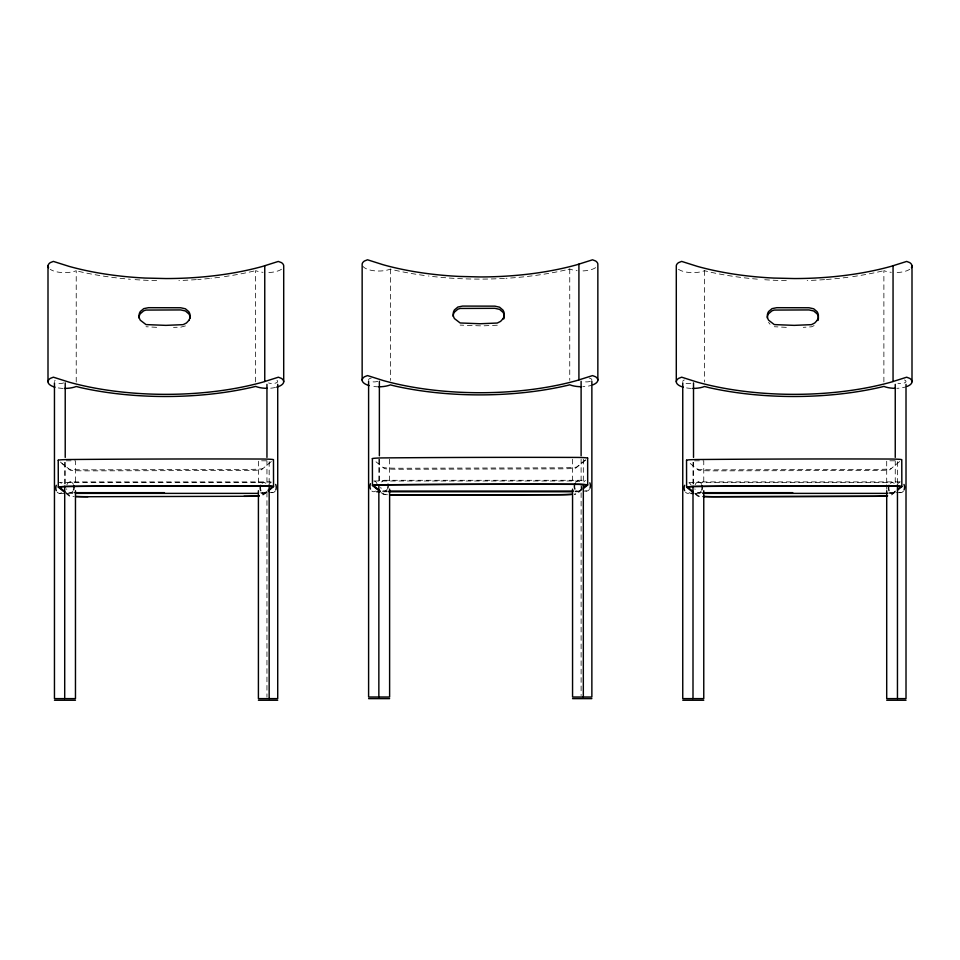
<?xml version="1.0" encoding="UTF-8"?>
<svg xmlns="http://www.w3.org/2000/svg" width="960" height="960" viewBox="0 0 960 960"><rect width="100%" height="100%" fill="white"/><g stroke="black" fill="none" stroke-linecap="round" stroke-linejoin="round"><path stroke-width="0.72" stroke-dasharray="4.8 3.6" d="M271.32 461.52L261.492 469.74A17.748 0.804 -0.1 0 1 246.216 470.472L85.536 470.868A17.748 0.804 -0.1 0 1 70.26 470.22L59.328 461.364M266.016 491.916L261.564 495.54A17.748 0.804 -0.1 0 1 260.364 495.744M267.084 491.916L262.788 495.432A18.828 0.852 -0.1 0 1 260.268 495.864M585.48 459.9L576.876 466.944A18.828 0.852 -0.1 0 1 558.048 467.844L402.012 468.24A18.828 0.852 -0.1 0 1 383.172 467.424M585.48 460.092L575.652 468.12A17.748 0.804 -0.1 0 1 560.364 468.852L399.696 469.26A17.748 0.804 -0.1 0 1 384.408 468.6L373.476 459.756M582.312 488.532L575.712 493.92A17.748 0.804 -0.1 0 1 574.512 494.136M582.312 489.42L576.936 493.812A18.828 0.852 -0.1 0 1 574.416 494.244M899.616 461.52L889.788 469.74A17.748 0.804 -0.1 0 1 874.512 470.472L713.832 470.868A17.748 0.804 -0.1 0 1 698.544 470.22L687.624 461.364M895.38 491.028L889.86 495.54A17.748 0.804 -0.1 0 1 889.404 495.648M895.38 491.916L891.084 495.432A18.828 0.852 -0.1 0 1 889.656 495.756M814.104 325.62L811.44 326.832L803.256 327.336M185.424 325.908L180.708 327.18L173.52 327.372M568.056 269.46L569.748 269.004A16.464 6.624 0 0 0 577.128 270.72M497.304 325.212L481.92 325.908L460.14 325.104M66.276 460.8L75.468 460.8L75.468 484.74M694.572 460.8L703.764 460.8L703.764 484.74M384.264 480.288L585 480.288M373.74 480.996L578.148 480.996M66.888 484.74A5.376 3.792 90 0 1 70.104 481.908L270.84 481.908M695.184 484.74A5.376 3.792 90 0 1 698.4 481.908L900.636 481.908M263.988 482.616L59.592 482.616A5.376 3.768 -90 0 1 62.856 485.304M689.376 482.616L892.284 482.616M384.504 491.052L387.492 491.052M574.812 491.052L586.728 491.052M387.168 491.76L381.204 491.76L384.468 494.412A17.748 0.804 -0.1 0 0 387.984 494.784M575.16 491.76L578.148 491.76M70.344 492.66L73.332 492.66M888.948 492.66L894.912 492.66M896.4 492.66L900.876 492.66M260.664 492.66L272.58 492.66M698.64 492.66L701.628 492.66M59.592 493.38L73.02 493.38M261.012 493.38L263.988 493.38M695.352 493.38L701.316 493.38M889.308 493.38L892.284 493.38M786.336 327.36L774.288 326.724M156.66 327.336L145.992 326.724M678.48 269.292A16.56 6.66 0 0 0 704.52 270.708L709.368 271.932A174.312 70.068 0 0 0 760.116 279.384M362.7 266.064A16.56 6.66 0 0 0 390.384 269.1L395.232 270.312A174.312 70.068 0 0 0 427.008 275.82M78.648 271.32L81.072 271.932A174.312 70.068 0 0 0 130.344 279.264M695.232 493.284L698.616 496.02A17.748 0.804 -0.1 0 0 702.132 496.392M695.232 494.172L697.38 495.924A18.828 0.852 -0.1 0 0 701.28 496.428M381.084 492.552L383.244 494.304A18.828 0.852 -0.1 0 0 387.132 494.808M60.408 462.048L69.024 469.044A18.828 0.852 -0.1 0 0 87.852 469.848L243.888 469.452A18.828 0.852 -0.1 0 0 262.728 468.552M65.856 492.42L70.32 496.02A17.748 0.804 -0.1 0 0 73.836 496.392M65.856 493.296L69.084 495.924A18.828 0.852 -0.1 0 0 72.984 496.428M768.564 322.368L770.064 324.24M897.456 483.24L897.456 460.8L886.704 460.8L886.704 483.24M895.248 460.8L895.248 483.24M886.704 484.74L886.704 489.228M883.884 381.948L883.884 270.624A16.464 6.624 0 0 0 891.276 272.328M704.52 270.708L704.52 382.044M693.516 462.3L693.516 484.74M693 462.3L693 484.74M583.32 459.192L583.32 483.12M581.112 459.192L581.112 695.52M572.556 459.192L572.556 483.12M569.748 269.004L569.748 380.328M390.384 269.1L390.384 380.424M389.616 459.192L389.616 483.12M379.368 459.192L379.368 483.12M378.852 459.192L378.852 483.12M269.16 483.24L269.16 460.8L258.408 460.8L258.408 483.24M266.952 460.8L266.952 483.24M266.952 492.216L266.952 697.128M255.6 381.948L255.6 270.624A16.464 6.624 0 0 0 262.98 272.328M76.224 382.044L76.224 270.708A16.56 6.66 0 0 1 50.184 269.292M65.22 462.3L65.22 484.74M64.704 462.3L64.704 484.74M63.648 382.92A5.376 2.088 0 0 1 56.028 382.92M54.456 381.444A5.376 2.088 0 0 1 55.176 380.4M61.476 492.66A5.376 3.768 -90 0 1 56.928 491.796M262.104 483.336A5.376 3.768 -90 0 1 265.872 483.336M266.652 491.796A5.376 3.768 -90 0 1 261.324 491.796M276.996 380.4A5.376 2.088 0 0 1 275.616 383.1A5.376 2.088 0 0 1 268.536 382.92M72.996 490.968A5.376 3.792 90 0 1 69.36 492.528A5.376 3.792 90 0 1 66.6 488.844M70.104 481.908A5.376 3.792 90 0 1 73.452 484.452M275.232 490.968A5.376 3.792 -90 0 1 271.596 492.528M269.7 483.6A5.376 3.792 -90 0 1 271.368 482.136M63.06 388.392A16.56 6.66 0 0 1 56.22 387.516M275.472 387.456A16.464 6.624 0 0 1 268.668 388.308M253.896 271.068A174.312 70.068 0 0 1 222.468 276.888M219.612 277.272A174.312 70.068 0 0 1 210.948 278.304M209.484 278.46A174.312 70.068 0 0 1 197.724 279.516M196.248 279.624A174.312 70.068 0 0 1 178.884 280.512M156.648 280.632A174.312 70.068 0 0 1 134.772 279.612M281.496 269.244A16.464 6.624 0 0 1 267.24 272.556M690.828 383.244A5.376 2.088 0 0 1 684.324 382.92M682.752 381.444A5.376 2.088 0 0 1 684.324 379.968M689.772 492.66A5.376 3.768 90 0 1 685.224 491.796M688.86 482.796A5.376 3.768 90 0 1 691.152 485.304M890.4 483.336A5.376 3.768 -90 0 1 894.168 483.336M894.948 491.796A5.376 3.768 -90 0 1 889.62 491.796M904.44 379.968A5.376 2.088 0 0 1 904.896 382.716A5.376 2.088 0 0 1 897.936 383.244M701.292 490.968A5.376 3.792 90 0 1 697.656 492.528A5.376 3.792 90 0 1 694.896 488.844M698.4 481.908A5.376 3.792 90 0 1 701.748 484.452M903.516 490.968A5.376 3.792 -90 0 1 898.968 492.024M897.996 483.6A5.376 3.792 -90 0 1 899.664 482.136M697.32 469.044A18.828 0.852 -0.1 0 0 716.148 469.848L872.184 469.452A18.828 0.852 -0.1 0 0 891.012 468.552M691.356 388.392A16.56 6.66 0 0 1 684.516 387.516M907.176 386.4A16.464 6.624 0 0 1 896.964 388.308M882.192 271.068A174.312 70.068 0 0 1 850.764 276.888M847.908 277.272A174.312 70.068 0 0 1 826.02 279.516M824.544 279.624A174.312 70.068 0 0 1 807.18 280.512M786.324 280.656A174.312 70.068 0 0 1 763.068 279.612M909.792 269.244A16.464 6.624 0 0 1 895.536 272.556M377.796 381.3A5.376 2.088 0 0 1 371.304 381.636M368.796 380.364A5.376 2.088 0 0 1 371.304 378.024M374.724 481.188A5.376 3.768 -90 0 1 377.004 483.696M375.624 491.04A5.376 3.768 -90 0 1 371.856 491.04M575.484 482.58A5.376 3.768 -90 0 1 580.812 482.58M581.916 486.384A5.376 3.768 -90 0 1 576.264 491.04M590.292 381.3A5.376 2.088 0 0 1 582.684 381.3M589.176 378.024A5.376 2.088 0 0 1 591.684 380.364M387.144 489.348A5.376 3.792 90 0 1 381.78 489.588M381.156 488.508A5.376 3.792 90 0 1 380.748 487.224M381.612 481.992A5.376 3.792 90 0 1 387.6 482.832M589.38 489.348A5.376 3.792 -90 0 1 585.744 490.908M583.848 481.992A5.376 3.792 -90 0 1 585.516 480.516M378.648 386.808A16.56 6.66 0 0 1 370.38 385.908M593.028 384.78A16.464 6.624 0 0 1 582.816 386.7M565.2 270.108A174.312 70.068 0 0 1 505.932 278.316M504.444 278.4A174.312 70.068 0 0 1 428.448 276M595.656 267.636A16.464 6.624 0 0 1 581.388 270.948"/><path stroke-width="1.44" d="M268.164 490.152L272.46 486.636A16.14 0.732 -0.1 0 0 264.996 485.988L247.716 485.928A801.972 36.324 -0.1 0 0 84.144 486.336L66.864 486.492A16.14 0.732 -0.1 0 0 59.4 487.164L64.776 491.544M268.164 491.028L273.54 486.636L273.48 459.684A17.208 0.78 -0.1 0 0 264.06 459.036A803.04 36.372 -0.1 0 0 67.668 459.54A17.208 0.78 -0.1 0 0 58.248 460.296M583.392 487.656L586.62 485.016A16.14 0.732 -0.1 0 0 579.144 484.38L561.864 484.308A801.972 36.324 -0.1 0 0 398.292 484.716L381.012 484.872A16.14 0.732 -0.1 0 0 373.548 485.556L380.004 490.8M583.392 488.532L587.688 485.016L587.64 458.064M897.54 489.276L900.756 486.636A16.14 0.732 -0.1 0 0 893.292 485.988L876 485.928A801.972 36.324 -0.1 0 0 712.44 486.336L695.16 486.492A16.14 0.732 -0.1 0 0 687.684 487.164L693.072 491.544M897.54 490.152L901.836 486.636L901.776 459.684A17.208 0.78 -0.1 0 0 892.356 459.036A803.04 36.372 -0.1 0 0 695.964 459.54A17.208 0.78 -0.1 0 0 686.544 460.296M76.464 496.572A18.828 0.852 -0.1 0 0 87.924 496.728L246.276 496.272A17.748 0.804 -0.1 0 0 259.332 495.84M388.98 491.052L573.324 491.052M376.728 491.76L379.716 491.76M388.668 491.76L572.172 491.76M74.832 492.66L164.448 492.66M703.128 492.66L792.744 492.66M76.008 493.38L258.024 493.38M690.876 493.38L693.852 493.38M702.804 493.38L887.808 493.38M87.96 496.68L85.608 496.68A17.748 0.804 -0.1 0 1 75.372 496.476M64.5 698.628L54.456 698.628L54.456 382.908M368.604 698.628L389.616 698.628M572.556 698.628L591.864 698.628M692.796 698.628L682.752 698.628L682.752 382.908M54.456 700.236L75.468 700.236M258.408 700.236L277.716 700.236M682.752 700.236L703.764 700.236M886.704 700.236L906.012 700.236M907.176 386.4A16.464 6.624 0 0 0 909.792 378.408L906.672 377.208L891 382.164A169.824 68.256 0 0 1 697.368 382.164L681.66 377.184L678.552 378.408A16.56 6.66 0 0 0 683.304 387.204M593.028 384.78A16.464 6.624 0 0 0 595.656 376.8L592.536 375.6L576.864 380.544A169.824 68.256 0 0 1 383.22 380.544L367.524 375.576L364.404 376.8A16.56 6.66 0 0 0 369.168 385.584M55.008 387.204A16.56 6.66 0 0 1 50.256 378.408L53.364 377.184L69.072 382.164A169.824 68.256 0 0 0 262.704 382.164L278.376 377.208L281.496 378.408A16.464 6.624 0 0 1 276.684 387.144M693.072 492.42L686.616 487.176A17.208 0.78 -0.1 0 1 696.024 486.408A803.04 36.372 -0.1 0 1 892.416 485.916A17.208 0.78 -0.1 0 1 901.836 486.636M372.384 458.604L372.456 485.484L380.004 491.676M64.776 492.42L58.32 487.176A17.208 0.78 -0.1 0 1 67.728 486.408A803.04 36.372 -0.1 0 1 264.12 485.916A17.208 0.78 -0.1 0 1 273.54 486.636M686.532 460.224L686.604 487.092M58.236 460.224L58.308 487.092M912 265.944L912 381.72M906.012 384.384L906.012 698.628L886.704 698.628L886.704 490.716M897.456 484.74L897.456 698.628M895.248 384.384L895.248 457.404M893.052 265.728L893.052 381.516M703.764 490.716L703.764 698.628L693 698.628L693 486.228M693.516 382.908L693.516 457.404M676.296 381.744L676.296 265.956A16.56 6.66 0 0 1 678.552 262.632L681.66 261.408L697.368 266.376A169.824 68.256 0 0 0 773.628 278.064L794.184 278.556A169.824 68.256 0 0 0 891 266.376L906.672 261.432L909.792 262.632A16.464 6.624 0 0 1 911.436 267.648M597.852 380.1L597.852 264.324A16.464 6.624 0 0 0 595.656 261.012L592.536 259.812L576.864 264.768A169.824 68.256 0 0 1 480.048 276.948L459.492 276.444A169.824 68.256 0 0 1 383.22 264.768L367.524 259.788L364.404 261.024A16.56 6.66 0 0 0 362.148 264.348L362.148 380.124M591.864 381.3L591.864 697.008L572.556 697.008L572.556 489.108M583.32 484.62L583.32 697.008M581.112 381.3L581.112 455.784M578.916 264.12L578.916 379.896M389.616 489.108L389.616 697.008L368.604 697.008L368.604 381.3M379.368 381.3L379.368 455.784M378.852 484.62L378.852 697.008M283.704 381.72L283.704 265.944A16.464 6.624 0 0 0 281.496 262.632L278.292 261.444L262.704 266.376A169.824 68.256 0 0 1 165.888 278.556L145.332 278.064A169.824 68.256 0 0 1 69.072 266.376L53.364 261.408L50.256 262.632A16.56 6.66 0 0 0 48.552 267.684M277.716 384.384L277.716 698.628L258.408 698.628L258.408 490.716M269.16 484.74L269.16 698.628M266.952 384.384L266.952 457.404M264.756 265.728L264.756 381.516M75.468 490.716L75.468 698.628L64.704 698.628L64.704 486.228M65.22 382.908L65.22 457.404M48 265.956L48 381.744M260.724 490.68A5.376 3.768 -90 0 1 260.724 485.304M56.328 490.68A5.376 3.768 -90 0 1 56.328 485.304M275.688 484.452A5.376 3.792 -90 0 1 275.808 489.828M73.86 485.724A5.376 3.792 90 0 1 73.572 489.828M64.5 388.428A16.56 6.66 0 0 0 76.224 386.496L81.072 387.708A174.312 70.068 0 0 0 253.896 386.844L255.6 386.4A16.464 6.624 0 0 0 267.24 388.332M190.128 318.132A9.3 8.4 -22.9 0 0 188.868 313.908L185.424 310.968L180.708 309.936L145.992 310.068L143.724 310.8L140.268 313.752A9.336 8.46 19.7 0 0 139.008 317.988M258.9 495.96A18.828 0.852 -0.1 0 1 243.96 496.332M684.624 490.68A5.376 3.768 90 0 1 684.624 485.304M889.02 490.68A5.376 3.768 -90 0 1 889.02 485.304M903.984 484.452A5.376 3.792 -90 0 1 904.104 489.828M702.156 485.724A5.376 3.792 90 0 1 701.868 489.828M702.9 496.512A18.828 0.852 -0.1 0 0 716.22 496.728L872.256 496.332A18.828 0.852 -0.1 0 0 887.196 495.96M887.628 495.84A17.748 0.804 -0.1 0 1 874.572 496.272L713.904 496.68A17.748 0.804 -0.1 0 1 703.668 496.476M692.796 388.428A16.56 6.66 0 0 0 704.52 386.496L709.368 387.708A174.312 70.068 0 0 0 882.192 386.844L883.884 386.4A16.464 6.624 0 0 0 895.536 388.332M818.1 320.388A9.3 8.4 -22.9 0 0 817.164 313.908L813.708 310.968L809.004 309.936L774.288 310.068L772.008 310.8L768.564 313.752A9.336 8.46 19.7 0 0 767.304 317.988M574.884 489.072A5.376 3.768 -90 0 1 574.884 483.696M370.476 489.072A5.376 3.768 -90 0 1 370.476 483.696M589.836 482.832A5.376 3.792 -90 0 1 589.956 488.208M388.008 484.116A5.376 3.792 90 0 1 387.72 488.208M378.648 386.808A16.56 6.66 0 0 0 390.384 384.876L395.232 386.088A174.312 70.068 0 0 0 568.056 385.236L569.748 384.78A16.464 6.624 0 0 0 581.388 386.724M503.952 318.78A9.3 8.4 -22.9 0 0 503.016 312.3L499.572 309.36L494.868 308.328L460.14 308.448L457.872 309.18L454.428 312.132A9.336 8.46 19.7 0 0 453.168 316.38M372.396 458.688A17.208 0.78 -0.1 0 1 381.816 457.92A803.04 36.372 -0.1 0 1 578.208 457.428A17.208 0.78 -0.1 0 1 587.628 458.136M372.468 485.556A17.208 0.78 -0.1 0 1 381.888 484.8A803.04 36.372 -0.1 0 1 578.28 484.296A17.208 0.78 -0.1 0 1 587.688 485.016M390.612 494.964A18.828 0.852 -0.1 0 0 402.072 495.108L558.108 494.712A18.828 0.852 -0.1 0 0 571.428 494.436M572.196 494.316A17.748 0.804 -0.1 0 1 560.424 494.652L399.756 495.06A17.748 0.804 -0.1 0 1 389.52 494.856M188.868 320.376L186.444 322.992L183.144 324.648L165.888 325.368L145.992 324.588L140.268 320.172A9.288 8.364 24.6 0 1 140.268 311.556L143.724 308.652L148.428 307.692L180.708 307.764L185.424 308.796L188.868 311.748A9.288 8.364 -24.6 0 1 188.868 320.376M503.016 318.756L500.592 321.372L497.304 323.04L480.048 323.748L460.14 322.968L454.428 318.564A9.288 8.364 24.6 0 1 454.428 309.936L457.872 307.044L462.576 306.084L494.868 306.144L499.572 307.188L503.016 310.14A9.288 8.364 -24.6 0 1 503.016 318.756M817.164 320.376L814.74 322.992L811.44 324.648L794.184 325.368L774.288 324.588L768.564 320.172A9.288 8.364 24.6 0 1 768.564 311.556L772.008 308.652L776.724 307.692L809.004 307.764L813.708 308.796L817.164 311.748A9.288 8.364 -24.6 0 1 817.164 320.376"/></g></svg>
